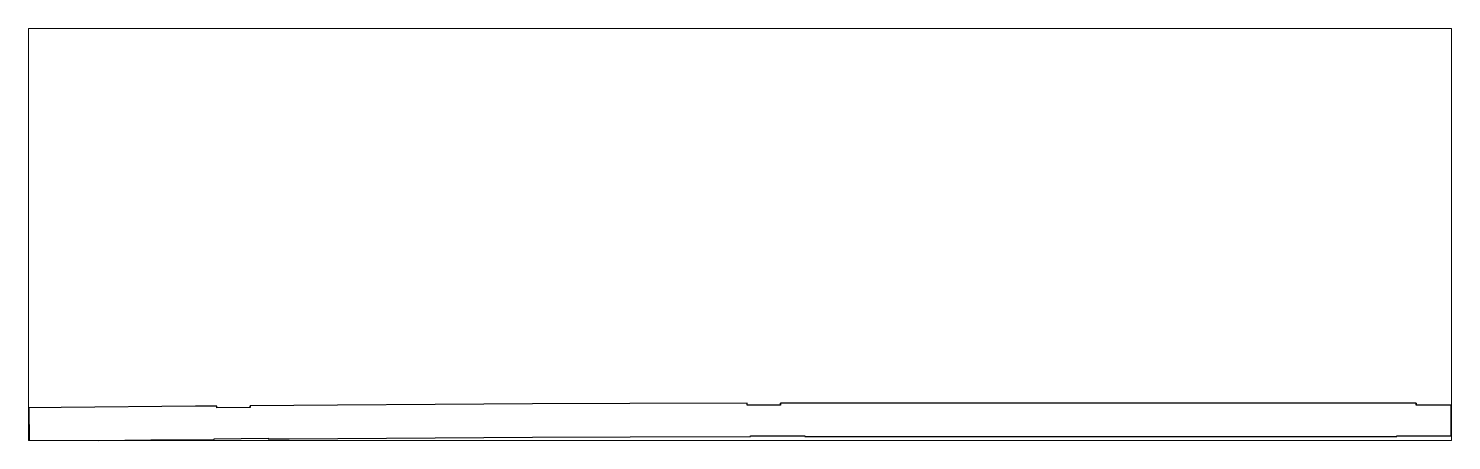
# Paper-space layout 'Layout1' of a CAD drawing. Header units: millimetres. Extents: x 0 to 257, y 60 to 135.
# The model-space entities are those that its viewports show. They can reach past a viewport. Long polylines and large blocks are cut down to what shows.
import ezdxf

# ---------------------------------------------------------------- set-up
doc = ezdxf.new("R2010")
doc.units = ezdxf.units.MM
doc.header["$LTSCALE"] = 10
doc.layers.add('MEMBERS', color=5, linetype='Continuous')

msp = doc.modelspace()

# ---------------------------------------------------------------- linework, layer by layer
at = {"layer": 'MEMBERS', "color": 1, "linetype": 'Continuous'}
for p, q in [((1222.5, 122.5), (1222.4, 132.3)), ((4152.5, 136.3), (4152.5, 146.3)), ((7664, 146), (7664, 136))]:
    msp.add_line(p, q, dxfattribs=at)
msp.add_lwpolyline([(7558.1, -34), (7858.1, -34), (7858.1, 136), (7664, 136), (7664, 146), (4152.5, 146.3), (4152.5, 136.3), (3968.5, 135.9), (3968.5, 145.9), (3320.4, 144.6), (2782, 142.5), (2243.5, 139.7), (1705.1, 136.2), (1222.4, 132.3), (1222.5, 122.5), (1038.5, 120.9), (1038.5, 130.8), (919.3, 129.8), (177.2, 122.4), (3.3, 120.4), (-1.3, 120.4), (0.7, -63.6), (673.7, -56.5), (1022.3, -53.4), (1022.3, -49.4), (1322.3, -46.8), (1322.3, -50.8), (1437.3, -49.8), (2244.6, -44.3), (2782.8, -41.5), (3321, -39.4), (3986.8, -38), (3986.8, -34), (4128.3, -33.7), (4286.8, -33.7), (4286.8, -37.7), (7558.1, -38), (7558.1, -33.9)], dxfattribs=at)

psp = doc.layouts.get("Layout1")

# ---------------------------------------------------------------- viewports
at = {"layer": '0'}
psp.add_viewport(center=(128.5, 97.5), size=(257, 74.3647), view_center_point=(3928.69, 1078.09), view_height=2275.309, dxfattribs=at)

doc.saveas('drawing.dxf')
